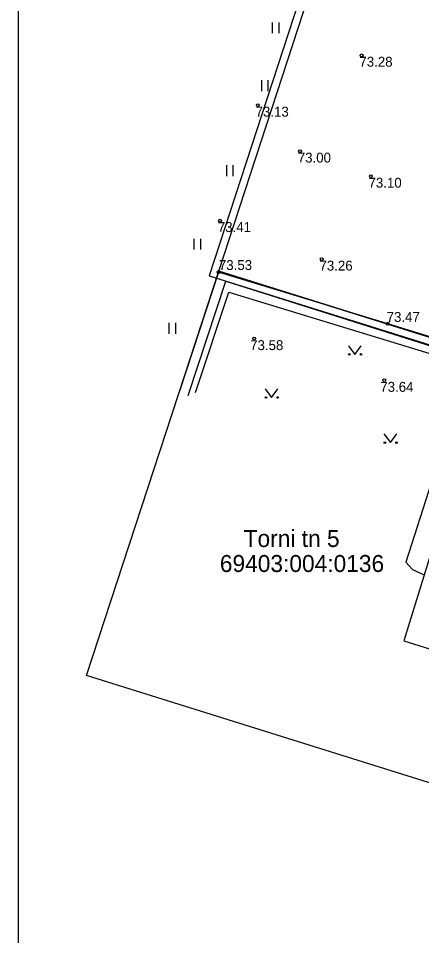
# Model space of a CAD drawing. Extents: x 640815 to 641001, y 6454682 to 6454942.
# Drawn here: x 640852.1 to 640880.6, y 6454843.7 to 6454908.5 of the extents above; entities that cross this region are included whole.
import ezdxf

# ---------------------------------------------------------------- set-up
doc = ezdxf.new("R2010")
doc.units = 0
for name, color, linetype in [('AED', 7, 'Continuous'), ('HALJASTUS', 7, 'Continuous'), ('HOONE', 7, 'Continuous'), ('KORGUS-EH2000', 7, 'Continuous'), ('MOOTPIIR', 7, 'Continuous'), ('PIIR', 7, 'Continuous'), ('TEE', 7, 'Continuous'), ('VORMISTUS', 7, 'Continuous')]:
    doc.layers.add(name, color=color, linetype=linetype)

msp = doc.modelspace()

# ---------------------------------------------------------------- linework, layer by layer
at = {"layer": 'AED'}
msp.add_lwpolyline([(640899.58, 6454880.31), (640878.17, 6454886.91), (640866.23, 6454890.56), (640863.462, 6454882.155)], dxfattribs=at)
at = {"layer": 'HALJASTUS'}
for p, q in [((640870.019, 6454908.187), (640870.019, 6454907.426)), ((640870.474, 6454908.187), (640870.474, 6454907.426)), ((640869.255, 6454904.097), (640869.255, 6454903.335)), ((640869.71, 6454904.097), (640869.71, 6454903.335)), ((640866.784, 6454898.093), (640866.784, 6454897.332)), ((640867.239, 6454898.093), (640867.239, 6454897.332)), ((640864.49, 6454892.913), (640864.49, 6454892.152)), ((640864.945, 6454892.913), (640864.945, 6454892.152)), ((640862.725, 6454886.968), (640862.725, 6454886.207)), ((640863.18, 6454886.968), (640863.18, 6454886.207)), ((640875.396, 6454885.353), (640875.86, 6454884.746)), ((640875.86, 6454884.746), (640876.305, 6454885.353)), ((640869.512, 6454882.312), (640869.976, 6454881.705)), ((640869.976, 6454881.705), (640870.421, 6454882.312)), ((640877.904, 6454879.127), (640878.367, 6454878.52)), ((640878.367, 6454878.52), (640878.813, 6454879.127))]:
    msp.add_line(p, q, dxfattribs=at)
for points in [[(640864.073, 6454881.844), (640866.741, 6454889.924), (640898.537, 6454879.857), (640897.444, 6454875.847)], [(640864.603, 6454882.064), (640866.949, 6454889.142), (640888.632, 6454882.527), (640898.278, 6454879.584), (640897.1, 6454875.722)]]:
    msp.add_lwpolyline(points, dxfattribs=at)
for centre in [(640875.459, 6454884.746), (640876.287, 6454884.746), (640869.575, 6454881.705), (640870.404, 6454881.705), (640877.966, 6454878.52), (640878.795, 6454878.52)]:
    msp.add_circle(centre, 0.055, dxfattribs=at)
at = {"layer": 'HOONE'}
msp.add_lwpolyline([(640881.126, 6454870.378), (640879.312, 6454864.531), (640885.368, 6454862.644)], dxfattribs=at)
at = {"layer": 'KORGUS-EH2000'}
for centre in [(640876.331, 6454905.858), (640869.003, 6454902.333), (640871.983, 6454899.089), (640876.976, 6454897.317), (640866.334, 6454894.182), (640873.513, 6454891.466), (640866.23, 6454890.56), (640878.17, 6454886.91), (640868.739, 6454885.87), (640877.931, 6454882.927)]:
    msp.add_circle(centre, 0.1, dxfattribs=at)
at = {"layer": 'MOOTPIIR'}
msp.add_lwpolyline([(640865.565, 6454890.291), (640905.093, 6454877.939), (640914.574, 6454908.278), (640875.271, 6454920.016)], close=True, dxfattribs=at)
at = {"layer": 'PIIR'}
for points in [[(640913.7, 6454907.27), (640904.55, 6454878.61), (640866.24, 6454890.62), (640875.6, 6454919.26)], [(640904.55, 6454878.61), (640895.26, 6454850.07), (640856.91, 6454862.08), (640863.83, 6454883.21), (640866.24, 6454890.62)]]:
    msp.add_lwpolyline(points, close=True, dxfattribs=at)
at = {"layer": 'TEE'}
msp.add_lwpolyline([(640893.677, 6454876.784), (640892.244, 6454876.89), (640890.522, 6454876.244), (640889.16, 6454876.624), (640887.514, 6454876.164), (640885.472, 6454876.56), (640881.802, 6454877.72), (640881.458, 6454876.323), (640879.443, 6454870.089), (640879.934, 6454869.55), (640880.753, 6454869.177)], dxfattribs=at)
at = {"layer": 'VORMISTUS'}
msp.add_lwpolyline([(640952.869, 6454931.135), (640952.869, 6454790.325), (640852.089, 6454790.325), (640852.089, 6454931.135)], close=True, dxfattribs=at)

# ---------------------------------------------------------------- texts
at = {"layer": 'KORGUS-EH2000'}
for s, p in [(' 73.28', (640875.913, 6454905.057)), (' 73.13', (640868.584, 6454901.531)), (' 73.00', (640871.564, 6454898.288)), (' 73.10', (640876.557, 6454896.515)), (' 73.41', (640865.915, 6454893.381)), (' 73.53', (640865.993, 6454890.703)), (' 73.26', (640873.094, 6454890.664)), (' 73.47', (640877.84, 6454887.039)), (' 73.58', (640868.199, 6454885.048)), (' 73.64', (640877.391, 6454882.104))]:
    msp.add_text(s, height=0.7, dxfattribs=at).set_placement(p)
at = {"layer": 'PIIR'}
for s, p in [('Torni tn 5', (640867.998, 6454871.149)), ('69403:004:0136', (640866.319, 6454869.383))]:
    msp.add_text(s, height=1.2, dxfattribs=at).set_placement(p)

doc.saveas('drawing.dxf')
